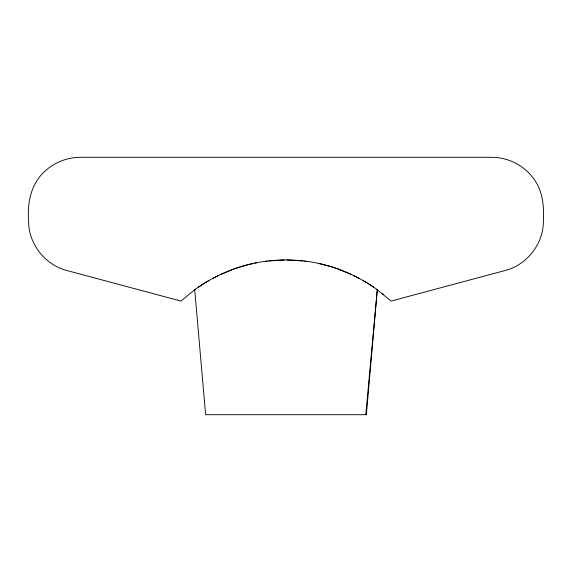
<?xml version="1.0" encoding="UTF-8"?>
<svg xmlns="http://www.w3.org/2000/svg" width="572" height="572" viewBox="0 0 572 572"><rect width="100%" height="100%" fill="white"/><g stroke="black" fill="none" stroke-linecap="round" stroke-linejoin="round"><path stroke-width="0.86" d="M377.213 290.619L366.366 414.7L205.634 414.7L194.709 289.732C212.191 277.041 232.318 268.025 253.425 263.435M365.787 414.7L377.291 289.732C361.354 278.092 343.164 269.734 324.102 264.7A154.762 154.762 0 0 0 247.898 264.7L241.999 266.359M195.288 289.31L180.924 301.072L66.76 270.484C44.802 264.815 28.321 243.486 28.6 220.756C27.213 203.468 30.745 184.849 43.679 172.379C53.303 162.891 66.559 157.4 80.08 157.3L491.92 157.3C508.165 157.35 523.981 165.408 533.569 178.521C542.656 190.605 544.229 206.12 543.4 220.756C543.679 243.486 527.198 264.815 505.24 270.484L391.076 301.072L376.712 289.31M198.412 287.108L203.925 283.498M204.64 283.076L208.916 280.573M212.548 278.514L218.726 275.425M220.27 274.646L233.819 269.004M234.642 268.726L240.433 266.802M255.005 263.07L256.642 262.784M265.687 261.361L267.353 261.161M269.019 260.961L284.241 259.981M286.901 259.974L302.981 260.961M304.647 261.161L306.313 261.361M318.611 263.442L329.987 266.352M331.546 266.788L337.351 268.726M338.181 269.004L351.73 274.646M353.274 275.425L359.452 278.514M363.084 280.573L367.36 283.076M368.075 283.498L373.587 287.108M382.554 293.758L383.626 294.623"/></g></svg>
